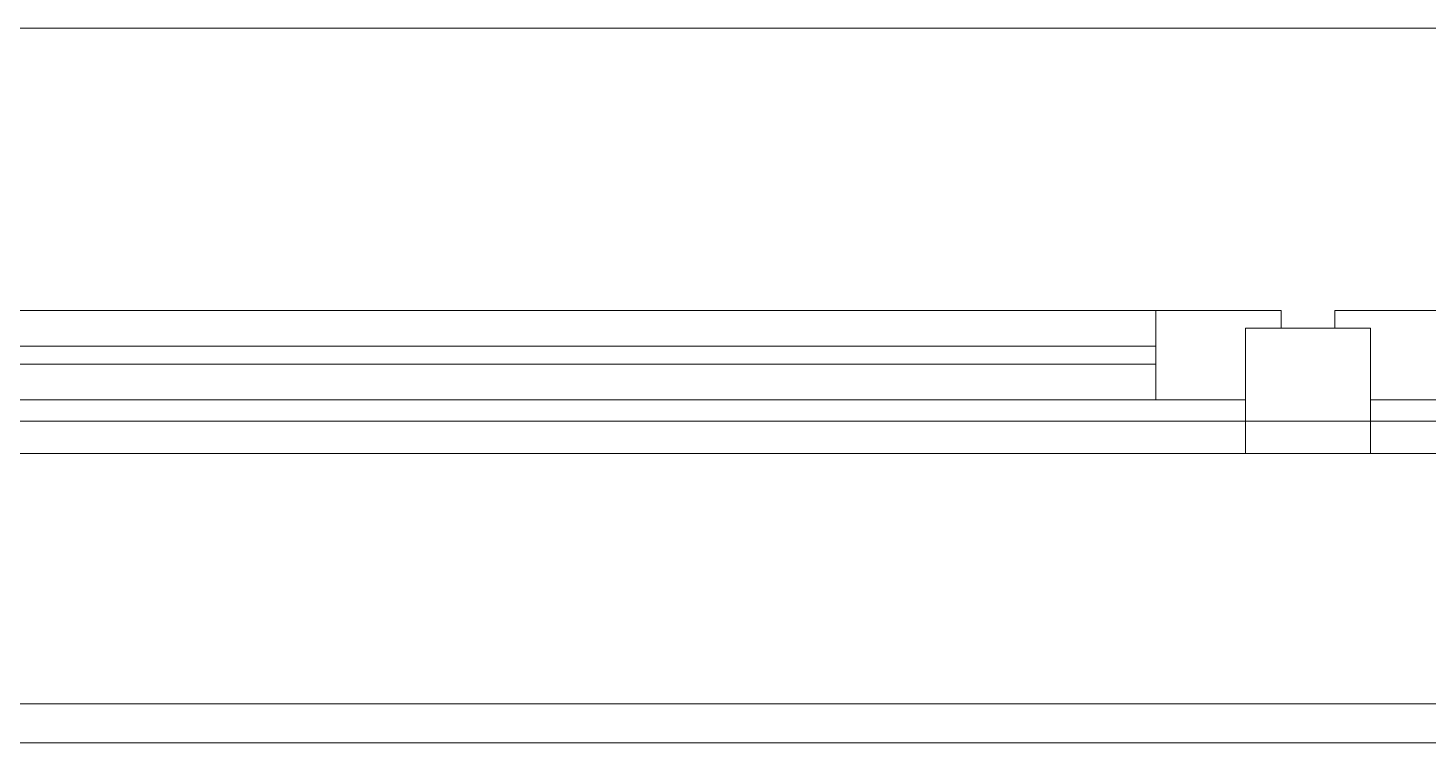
# Model space of a CAD drawing. Header units: millimetres. Extents: x -1178 to 415037, y -3506 to 42334.
# Drawn here: x 57309 to 58092, y -280 to 120 of the extents above; entities that cross this region are included whole.
import ezdxf

# ---------------------------------------------------------------- set-up
doc = ezdxf.new("R2010")
doc.units = ezdxf.units.MM
for name, color, linetype, lineweight in [('A-FLOR', 7, 'Continuous', 9), ('A-GLAZ', 7, 'Continuous', 9), ('A-GLAZ-1', 7, 'Continuous', 5), ('A-WALL', 7, 'Continuous', 5), ('I-WALL', 7, 'Continuous', 5)]:
    doc.layers.add(name, color=color, linetype=linetype, lineweight=lineweight)

# ---------------------------------------------------------------- blocks, each defined once
blk = doc.blocks.new('120_Окно_СКБ_2Ст - 120_Окно_СКБ_2Ст 2100х2500 _мал створка справа_-V26-Объем проектирования 1 этажа')
at = {"layer": 'A-GLAZ'}
for p, q in [((150, -127), (150, -57)), ((150, -57), (220, -57)), ((220, -57), (220, -127)), ((150, -87), (-980, -87)), ((150, -127), (150, -87)), ((980, -87), (220, -87)), ((220, -87), (220, -127)), ((270, -137), (270, -87)), ((220, -127), (150, -127)), ((170, -127), (150, -127)), ((170, -137), (170, -127)), ((220, -127), (200, -127)), ((200, -127), (200, -137)), ((-1000, -137), (170, -137)), ((170, -137), (-1000, -137)), ((200, -137), (1000, -137)), ((1000, -137), (200, -137))]:
    blk.add_line(p, q, dxfattribs=at)
at = {"layer": 'A-GLAZ-1'}
for p, q in [((1050, -57), (-1050, -57)), ((270, -107), (930, -107)), ((930, -117), (270, -117)), ((170, -127), (200, -127))]:
    blk.add_line(p, q, dxfattribs=at)

msp = doc.modelspace()

# ---------------------------------------------------------------- linework, layer by layer
at = {"layer": 'A-FLOR'}
msp.add_line((60910, 120), (57180, 120), dxfattribs=at)
at = {"layer": 'A-WALL'}
for p, q in [((59260, -258), (57160, -258)), ((72280, -280), (-290, -280))]:
    msp.add_line(p, q, dxfattribs=at)
at = {"layer": 'I-WALL'}
msp.add_line((59260, -100), (57160, -100), dxfattribs=at)

# ---------------------------------------------------------------- block references
at = {"layer": 'A-GLAZ', "color": 3, "rotation": 180}
msp.add_blockref('120_Окно_СКБ_2Ст - 120_Окно_СКБ_2Ст 2100х2500 _мал створка справа_-V26-Объем проектирования 1 этажа', (58210, -175), dxfattribs=at)

doc.saveas('drawing.dxf')
